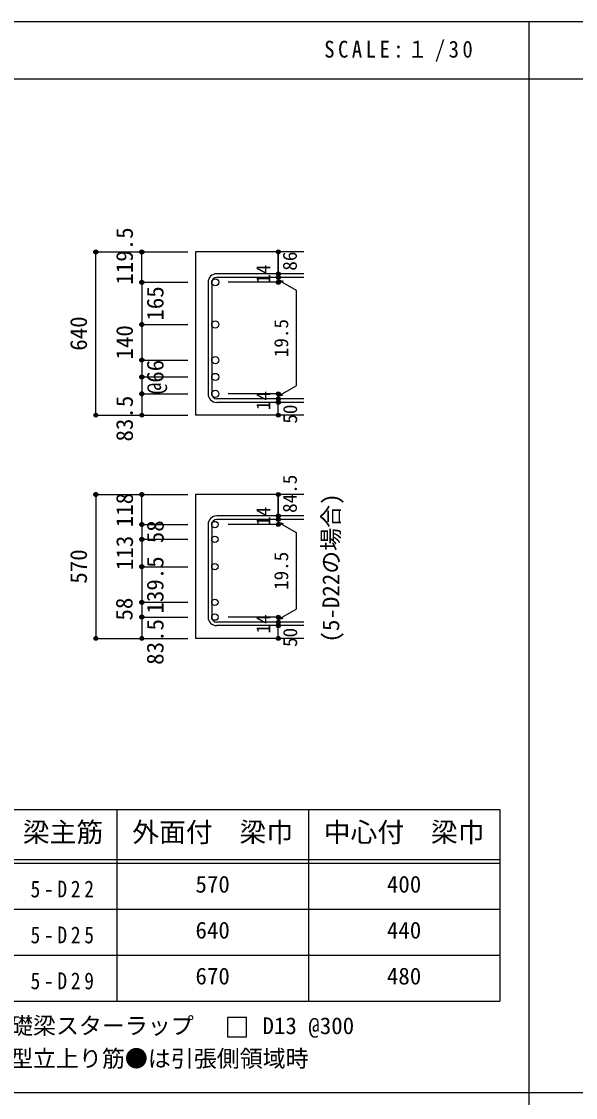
# Model space of a CAD drawing. Units: millimetres at full size, sheet at 1:30; some dimension numbers follow another scale. Extents: x -5973 to 5954, y -4195 to 4201.
# Drawn here: x -3112 to -942, y -15 to 4201 of the extents above; entities that cross this region are included whole.
import ezdxf
from ezdxf.enums import TextEntityAlignment as Align

# ---------------------------------------------------------------- set-up
doc = ezdxf.new("R2010")
doc.units = ezdxf.units.MM
doc.header["$LTSCALE"] = 30
doc.header["$PDMODE"] = 32
doc.header["$PDSIZE"] = 15
for name, color, linetype in [('0-1_躯体線', 2, 'Continuous'), ('0-5_基礎梁筋', 7, 'Continuous'), ('0-6_スタラップ筋', 7, 'Continuous'), ('0-7_文字', 4, 'Continuous'), ('0-D_寸法', 4, 'Continuous'), ('6-7_文字', 7, 'Continuous'), ('6-E_枠', 7, 'Continuous'), ('F-0_枠', 6, 'Continuous')]:
    doc.layers.add(name, color=color, linetype=linetype)
doc.styles.add('ＭＳ ゴシック', font='')
doc.styles.get('ＭＳ ゴシック').set_extended_font_data('MS Gothic')

msp = doc.modelspace()

# ---------------------------------------------------------------- linework, layer by layer
at = {"layer": '0-1_躯体線'}
for p, q in [((-2005.8, 3298.3), (-2430.8, 3298.3)), ((-2430.8, 3298.3), (-2430.8, 2658.8)), ((-2005.8, 2658.8), (-2430.8, 2658.8)), ((-2005.8, 2347.71), (-2430.8, 2347.71)), ((-2430.8, 2347.71), (-2430.8, 1783.71)), ((-2005.8, 1783.71), (-2430.8, 1783.71))]:
    msp.add_line(p, q, dxfattribs=at)
at = {"layer": '0-5_基礎梁筋', "color": 3}
for centre, radius in [((-2352.8, 3179.1), 14), ((-2352.8, 3013.8), 14), ((-2352.8, 2874.3), 14), ((-2352.8, 2808.3), 14), ((-2352.8, 2742.3), 14), ((-2354.3, 2230.02), 12.5), ((-2354.3, 2172.02), 12.5), ((-2354.3, 2064.71), 12.5), ((-2354.3, 1925.21), 12.5), ((-2354.3, 1867.21), 12.5)]:
    msp.add_circle(centre, radius, dxfattribs=at)
at = {"layer": '0-5_基礎梁筋'}
for p in [(-2820.8, 3298.3), (-2820.8, 2658.8), (-2820.8, 2347.71), (-2820.8, 1783.71)]:
    msp.add_point(p, dxfattribs=at)
at = {"layer": '0-6_スタラップ筋'}
for p, q in [((-2005.8, 3212.6), (-2347.3, 3212.6)), ((-2380.8, 3179.1), (-2380.8, 2742.3)), ((-2366.8, 3179.1), (-2366.8, 2742.3)), ((-2005.8, 3198.6), (-2347.3, 3198.6)), ((-2005.8, 2722.8), (-2347.3, 2722.8)), ((-2005.8, 2708.8), (-2347.3, 2708.8)), ((-2005.8, 2263.52), (-2347.3, 2263.52)), ((-2005.8, 2249.52), (-2347.3, 2249.52)), ((-2380.8, 2230.02), (-2380.8, 1867.21)), ((-2366.8, 2230.02), (-2366.8, 1867.21)), ((-2005.8, 1847.71), (-2347.3, 1847.71)), ((-2005.8, 1833.71), (-2347.3, 1833.71))]:
    msp.add_line(p, q, dxfattribs=at)
for centre, radius, start, end in [((-2347.3, 3179.1), 33.5, 90, 180), ((-2347.3, 3179.1), 19.5, 90, 180), ((-2347.3, 2742.3), 33.5, 180, 270), ((-2347.3, 2742.3), 19.5, 180, 270), ((-2347.3, 2230.02), 33.5, 90, 180), ((-2347.3, 2230.02), 19.5, 90, 180), ((-2347.3, 1867.21), 33.5, 180, 270), ((-2347.3, 1867.21), 19.5, 180, 270)]:
    msp.add_arc(centre, radius, start, end, dxfattribs=at)
at = {"layer": '0-D_寸法'}
for p, q in [((-2820.8, 3298.3), (-2640.8, 3298.3)), ((-2820.8, 3298.3), (-2640.8, 3298.3)), ((-2820.8, 2658.8), (-2820.8, 3298.3)), ((-2640.8, 3179.1), (-2640.8, 3298.3)), ((-2640.8, 3298.3), (-2460.8, 3298.3)), ((-2640.8, 3298.3), (-2460.8, 3298.3)), ((-2105.8, 3198.6), (-2105.8, 3212.6)), ((-2640.8, 3179.1), (-2460.8, 3179.1)), ((-2105.8, 3179.1), (-2301.89, 3179.1)), ((-2105.8, 3198.6), (-2105.8, 3179.1)), ((-2105.8, 3188.85), (-2086.48, 3183.68)), ((-2105.8, 3188.85), (-2035.74, 3148.4)), ((-2035.74, 3148.4), (-2035.74, 2773)), ((-2640.8, 3013.8), (-2460.8, 3013.8)), ((-2640.8, 3013.8), (-2460.8, 3013.8)), ((-2640.8, 2874.3), (-2460.8, 2874.3)), ((-2640.8, 2874.3), (-2460.8, 2874.3)), ((-2640.8, 2808.3), (-2460.8, 2808.3)), ((-2640.8, 2742.3), (-2460.8, 2742.3)), ((-2105.8, 2742.3), (-2301.89, 2742.3)), ((-2105.8, 2732.55), (-2035.74, 2773)), ((-2105.8, 2722.8), (-2105.8, 2742.3)), ((-2105.8, 2732.55), (-2086.48, 2737.73)), ((-2105.8, 2708.8), (-2105.8, 2722.8)), ((-2105.8, 2658.8), (-2105.8, 2708.8)), ((-2820.8, 2658.8), (-2640.8, 2658.8)), ((-2640.8, 2658.8), (-2460.8, 2658.8)), ((-2820.8, 2347.71), (-2640.8, 2347.71)), ((-2820.8, 2347.71), (-2640.8, 2347.71)), ((-2820.8, 2347.71), (-2820.8, 1783.71)), ((-2640.8, 2347.71), (-2460.8, 2347.71)), ((-2640.8, 2347.71), (-2460.8, 2347.71)), ((-2640.8, 2230.02), (-2640.8, 2347.71)), ((-2105.8, 2249.52), (-2105.8, 2263.52)), ((-2105.8, 2249.52), (-2105.8, 2230.02)), ((-2105.8, 2239.77), (-2086.48, 2234.59)), ((-2105.8, 2239.77), (-2035.74, 2199.32)), ((-2640.8, 2230.02), (-2460.8, 2230.02)), ((-2640.8, 2230.02), (-2640.8, 2063.21)), ((-2105.8, 2230.02), (-2301.89, 2230.02)), ((-2035.74, 2199.32), (-2035.74, 1897.91)), ((-2640.8, 2172.02), (-2460.8, 2172.02)), ((-2640.8, 2064.71), (-2460.8, 2064.71)), ((-2640.8, 2064.71), (-2460.8, 2064.71)), ((-2640.8, 1925.21), (-2460.8, 1925.21)), ((-2105.8, 1857.46), (-2035.74, 1897.91)), ((-2640.8, 1867.21), (-2460.8, 1867.21)), ((-2105.8, 1867.21), (-2301.89, 1867.21)), ((-2105.8, 1847.71), (-2105.8, 1867.21)), ((-2105.8, 1857.46), (-2086.48, 1862.64)), ((-2105.8, 1833.71), (-2105.8, 1847.71)), ((-2105.8, 1783.71), (-2105.8, 1833.71)), ((-2820.8, 1783.71), (-2640.8, 1783.71)), ((-2640.8, 1783.71), (-2460.8, 1783.71))]:
    msp.add_line(p, q, dxfattribs=at)
for points in [[(-2105.8, 3298.3), (-2105.8, 3212.6), (-2105.8, 3298.3)], [(-2640.8, 3179.1), (-2640.8, 3013.8), (-2640.8, 2874.3)], [(-2640.8, 2874.3), (-2640.8, 2742.3), (-2640.8, 2658.8)], [(-2105.8, 2347.71), (-2105.8, 2263.52), (-2105.8, 2347.71)], [(-2640.8, 2063.21), (-2640.8, 1933.21), (-2640.8, 1867.21), (-2640.8, 1783.71)]]:
    msp.add_lwpolyline(points, dxfattribs=at)
for centre, radius in [((-2820.8, 3298.3), 8), ((-2820.8, 3298.3), 7.2), ((-2820.8, 3298.3), 6.4), ((-2820.8, 3298.3), 5.6), ((-2820.8, 3298.3), 4.8), ((-2820.8, 3298.3), 4), ((-2820.8, 3298.3), 3.2), ((-2820.8, 3298.3), 2.4), ((-2820.8, 3298.3), 1.6), ((-2820.8, 3298.3), 0.8), ((-2640.8, 3298.3), 8), ((-2640.8, 3298.3), 7.2), ((-2640.8, 3298.3), 6.4), ((-2640.8, 3298.3), 5.6), ((-2640.8, 3298.3), 4.8), ((-2640.8, 3298.3), 4), ((-2640.8, 3298.3), 3.2), ((-2640.8, 3298.3), 2.4), ((-2640.8, 3298.3), 1.6), ((-2640.8, 3298.3), 0.8), ((-2105.8, 3298.3), 4), ((-2105.8, 3298.3), 3.6), ((-2105.8, 3298.3), 3.2), ((-2105.8, 3298.3), 2.8), ((-2105.8, 3298.3), 2.4), ((-2105.8, 3298.3), 2), ((-2105.8, 3298.3), 1.6), ((-2105.8, 3298.3), 1.2), ((-2105.8, 3298.3), 0.8), ((-2105.8, 3298.3), 0.4), ((-2105.8, 3212.6), 4), ((-2105.8, 3212.6), 3.6), ((-2105.8, 3212.6), 3.2), ((-2105.8, 3212.6), 2.8), ((-2105.8, 3212.6), 2.4), ((-2105.8, 3212.6), 2), ((-2105.8, 3212.6), 1.6), ((-2105.8, 3212.6), 1.2), ((-2105.8, 3212.6), 0.8), ((-2105.8, 3212.6), 0.4), ((-2640.8, 3179.1), 8), ((-2640.8, 3179.1), 7.2), ((-2640.8, 3179.1), 6.4), ((-2640.8, 3179.1), 5.6), ((-2640.8, 3179.1), 4.8), ((-2640.8, 3179.1), 4), ((-2640.8, 3179.1), 3.2), ((-2640.8, 3179.1), 2.4), ((-2640.8, 3179.1), 1.6), ((-2640.8, 3179.1), 0.8), ((-2105.8, 3198.6), 4), ((-2105.8, 3179.1), 4), ((-2105.8, 3198.6), 3.6), ((-2105.8, 3179.1), 3.6), ((-2105.8, 3198.6), 3.2), ((-2105.8, 3179.1), 3.2), ((-2105.8, 3198.6), 2.8), ((-2105.8, 3179.1), 2.8), ((-2105.8, 3198.6), 2.4), ((-2105.8, 3179.1), 2.4), ((-2105.8, 3198.6), 2), ((-2105.8, 3179.1), 2), ((-2105.8, 3198.6), 1.6), ((-2105.8, 3179.1), 1.6), ((-2105.8, 3198.6), 1.2), ((-2105.8, 3179.1), 1.2), ((-2105.8, 3198.6), 0.8), ((-2105.8, 3179.1), 0.8), ((-2105.8, 3198.6), 0.4), ((-2105.8, 3179.1), 0.4), ((-2640.8, 3013.8), 8), ((-2640.8, 3013.8), 7.2), ((-2640.8, 3013.8), 6.4), ((-2640.8, 3013.8), 5.6), ((-2640.8, 3013.8), 4.8), ((-2640.8, 3013.8), 4), ((-2640.8, 3013.8), 3.2), ((-2640.8, 3013.8), 2.4), ((-2640.8, 3013.8), 1.6), ((-2640.8, 3013.8), 0.8), ((-2640.8, 2874.3), 8), ((-2640.8, 2874.3), 7.2), ((-2640.8, 2874.3), 6.4), ((-2640.8, 2874.3), 5.6), ((-2640.8, 2874.3), 4.8), ((-2640.8, 2874.3), 4), ((-2640.8, 2874.3), 3.2), ((-2640.8, 2874.3), 2.4), ((-2640.8, 2874.3), 1.6), ((-2640.8, 2874.3), 0.8), ((-2640.8, 2808.3), 8), ((-2640.8, 2808.3), 7.2), ((-2640.8, 2808.3), 6.4), ((-2640.8, 2808.3), 5.6), ((-2640.8, 2808.3), 4.8), ((-2640.8, 2808.3), 4), ((-2640.8, 2808.3), 3.2), ((-2640.8, 2808.3), 2.4), ((-2640.8, 2808.3), 1.6), ((-2640.8, 2808.3), 0.8), ((-2640.8, 2742.3), 8), ((-2640.8, 2742.3), 7.2), ((-2640.8, 2742.3), 6.4), ((-2640.8, 2742.3), 5.6), ((-2640.8, 2742.3), 4.8), ((-2640.8, 2742.3), 4), ((-2640.8, 2742.3), 3.2), ((-2640.8, 2742.3), 2.4), ((-2640.8, 2742.3), 1.6), ((-2640.8, 2742.3), 0.8), ((-2105.8, 2742.3), 4), ((-2105.8, 2742.3), 3.6), ((-2105.8, 2742.3), 3.2), ((-2105.8, 2742.3), 2.8), ((-2105.8, 2742.3), 2.4), ((-2105.8, 2742.3), 2), ((-2105.8, 2742.3), 1.6), ((-2105.8, 2742.3), 1.2), ((-2105.8, 2742.3), 0.8), ((-2105.8, 2742.3), 0.4), ((-2105.8, 2722.8), 4), ((-2105.8, 2708.8), 4), ((-2105.8, 2722.8), 3.6), ((-2105.8, 2708.8), 3.6), ((-2105.8, 2722.8), 3.2), ((-2105.8, 2708.8), 3.2), ((-2105.8, 2722.8), 2.8), ((-2105.8, 2708.8), 2.8), ((-2105.8, 2722.8), 2.4), ((-2105.8, 2708.8), 2.4), ((-2105.8, 2722.8), 2), ((-2105.8, 2708.8), 2), ((-2105.8, 2722.8), 1.6), ((-2105.8, 2708.8), 1.6), ((-2105.8, 2722.8), 1.2), ((-2105.8, 2708.8), 1.2), ((-2105.8, 2722.8), 0.8), ((-2105.8, 2708.8), 0.8), ((-2105.8, 2722.8), 0.4), ((-2105.8, 2708.8), 0.4), ((-2820.8, 2658.8), 7.2), ((-2820.8, 2658.8), 6.4), ((-2820.8, 2658.8), 5.6), ((-2820.8, 2658.8), 4.8), ((-2820.8, 2658.8), 4), ((-2820.8, 2658.8), 3.2), ((-2820.8, 2658.8), 2.4), ((-2820.8, 2658.8), 1.6), ((-2820.8, 2658.8), 0.8), ((-2640.8, 2658.8), 7.2), ((-2640.8, 2658.8), 6.4), ((-2640.8, 2658.8), 5.6), ((-2640.8, 2658.8), 4.8), ((-2640.8, 2658.8), 4), ((-2640.8, 2658.8), 3.2), ((-2640.8, 2658.8), 2.4), ((-2640.8, 2658.8), 1.6), ((-2640.8, 2658.8), 0.8), ((-2105.8, 2658.8), 4), ((-2105.8, 2658.8), 3.6), ((-2105.8, 2658.8), 3.2), ((-2105.8, 2658.8), 2.8), ((-2105.8, 2658.8), 2.4), ((-2105.8, 2658.8), 2), ((-2105.8, 2658.8), 1.6), ((-2105.8, 2658.8), 1.2), ((-2105.8, 2658.8), 0.8), ((-2105.8, 2658.8), 0.4), ((-2820.8, 2347.71), 8), ((-2820.8, 2347.71), 7.2), ((-2820.8, 2347.71), 6.4), ((-2820.8, 2347.71), 5.6), ((-2820.8, 2347.71), 4.8), ((-2820.8, 2347.71), 4), ((-2820.8, 2347.71), 3.2), ((-2820.8, 2347.71), 2.4), ((-2820.8, 2347.71), 1.6), ((-2820.8, 2347.71), 0.8), ((-2640.8, 2347.71), 8), ((-2640.8, 2347.71), 7.2), ((-2640.8, 2347.71), 6.4), ((-2640.8, 2347.71), 5.6), ((-2640.8, 2347.71), 4.8), ((-2640.8, 2347.71), 4), ((-2640.8, 2347.71), 3.2), ((-2640.8, 2347.71), 2.4), ((-2640.8, 2347.71), 1.6), ((-2640.8, 2347.71), 0.8), ((-2105.8, 2347.71), 4), ((-2105.8, 2347.71), 3.6), ((-2105.8, 2347.71), 3.2), ((-2105.8, 2347.71), 2.8), ((-2105.8, 2347.71), 2.4), ((-2105.8, 2347.71), 2), ((-2105.8, 2347.71), 1.6), ((-2105.8, 2347.71), 1.2), ((-2105.8, 2347.71), 0.8), ((-2105.8, 2347.71), 0.4), ((-2640.8, 2230.02), 8), ((-2640.8, 2230.02), 7.2), ((-2640.8, 2230.02), 6.4), ((-2640.8, 2230.02), 5.6), ((-2640.8, 2230.02), 4.8), ((-2105.8, 2263.52), 4), ((-2105.8, 2249.52), 4), ((-2105.8, 2263.52), 3.6), ((-2105.8, 2249.52), 3.6), ((-2105.8, 2263.52), 3.2), ((-2105.8, 2249.52), 3.2), ((-2105.8, 2263.52), 2.8), ((-2105.8, 2249.52), 2.8), ((-2105.8, 2263.52), 2.4), ((-2105.8, 2249.52), 2.4), ((-2105.8, 2263.52), 2), ((-2105.8, 2249.52), 2), ((-2105.8, 2263.52), 1.6), ((-2105.8, 2249.52), 1.6), ((-2105.8, 2263.52), 1.2), ((-2105.8, 2249.52), 1.2), ((-2105.8, 2263.52), 0.8), ((-2105.8, 2249.52), 0.8), ((-2105.8, 2263.52), 0.4), ((-2105.8, 2249.52), 0.4), ((-2640.8, 2230.02), 4), ((-2640.8, 2230.02), 3.2), ((-2640.8, 2230.02), 2.4), ((-2640.8, 2230.02), 1.6), ((-2640.8, 2230.02), 0.8), ((-2105.8, 2230.02), 4), ((-2105.8, 2230.02), 3.6), ((-2105.8, 2230.02), 3.2), ((-2105.8, 2230.02), 2.8), ((-2105.8, 2230.02), 2.4), ((-2105.8, 2230.02), 2), ((-2105.8, 2230.02), 1.6), ((-2105.8, 2230.02), 1.2), ((-2105.8, 2230.02), 0.8), ((-2105.8, 2230.02), 0.4), ((-2640.8, 2172.02), 8), ((-2640.8, 2172.02), 7.2), ((-2640.8, 2172.02), 6.4), ((-2640.8, 2172.02), 5.6), ((-2640.8, 2172.02), 4.8), ((-2640.8, 2172.02), 4), ((-2640.8, 2172.02), 3.2), ((-2640.8, 2172.02), 2.4), ((-2640.8, 2172.02), 1.6), ((-2640.8, 2172.02), 0.8), ((-2640.8, 2064.71), 8), ((-2640.8, 2064.71), 7.2), ((-2640.8, 2064.71), 6.4), ((-2640.8, 2064.71), 5.6), ((-2640.8, 2064.71), 4.8), ((-2640.8, 2064.71), 4), ((-2640.8, 2064.71), 3.2), ((-2640.8, 2064.71), 2.4), ((-2640.8, 2064.71), 1.6), ((-2640.8, 2064.71), 0.8), ((-2640.8, 1925.21), 8), ((-2640.8, 1925.21), 7.2), ((-2640.8, 1925.21), 6.4), ((-2640.8, 1925.21), 5.6), ((-2640.8, 1925.21), 4.8), ((-2640.8, 1925.21), 4), ((-2640.8, 1925.21), 3.2), ((-2640.8, 1925.21), 2.4), ((-2640.8, 1925.21), 1.6), ((-2640.8, 1925.21), 0.8), ((-2640.8, 1867.21), 8), ((-2640.8, 1867.21), 7.2), ((-2640.8, 1867.21), 6.4), ((-2640.8, 1867.21), 5.6), ((-2640.8, 1867.21), 4.8), ((-2640.8, 1867.21), 4), ((-2640.8, 1867.21), 3.2), ((-2640.8, 1867.21), 2.4), ((-2640.8, 1867.21), 1.6), ((-2640.8, 1867.21), 0.8), ((-2105.8, 1867.21), 4), ((-2105.8, 1867.21), 3.6), ((-2105.8, 1867.21), 3.2), ((-2105.8, 1867.21), 2.8), ((-2105.8, 1867.21), 2.4), ((-2105.8, 1867.21), 2), ((-2105.8, 1867.21), 1.6), ((-2105.8, 1867.21), 1.2), ((-2105.8, 1867.21), 0.8), ((-2105.8, 1867.21), 0.4), ((-2105.8, 1847.71), 4), ((-2105.8, 1833.71), 4), ((-2105.8, 1847.71), 3.6), ((-2105.8, 1833.71), 3.6), ((-2105.8, 1847.71), 3.2), ((-2105.8, 1833.71), 3.2), ((-2105.8, 1847.71), 2.8), ((-2105.8, 1833.71), 2.8), ((-2105.8, 1847.71), 2.4), ((-2105.8, 1833.71), 2.4), ((-2105.8, 1847.71), 2), ((-2105.8, 1833.71), 2), ((-2105.8, 1847.71), 1.6), ((-2105.8, 1833.71), 1.6), ((-2105.8, 1847.71), 1.2), ((-2105.8, 1833.71), 1.2), ((-2105.8, 1847.71), 0.8), ((-2105.8, 1833.71), 0.8), ((-2105.8, 1847.71), 0.4), ((-2105.8, 1833.71), 0.4), ((-2820.8, 1783.71), 7.2), ((-2820.8, 1783.71), 6.4), ((-2820.8, 1783.71), 5.6), ((-2820.8, 1783.71), 4.8), ((-2820.8, 1783.71), 4), ((-2820.8, 1783.71), 3.2), ((-2820.8, 1783.71), 2.4), ((-2820.8, 1783.71), 1.6), ((-2820.8, 1783.71), 0.8), ((-2640.8, 1783.71), 7.2), ((-2640.8, 1783.71), 6.4), ((-2640.8, 1783.71), 5.6), ((-2640.8, 1783.71), 4.8), ((-2640.8, 1783.71), 4), ((-2640.8, 1783.71), 3.2), ((-2640.8, 1783.71), 2.4), ((-2640.8, 1783.71), 1.6), ((-2640.8, 1783.71), 0.8), ((-2105.8, 1783.71), 4), ((-2105.8, 1783.71), 3.6), ((-2105.8, 1783.71), 3.2), ((-2105.8, 1783.71), 2.8), ((-2105.8, 1783.71), 2.4), ((-2105.8, 1783.71), 2), ((-2105.8, 1783.71), 1.6), ((-2105.8, 1783.71), 1.2), ((-2105.8, 1783.71), 0.8), ((-2105.8, 1783.71), 0.4)]:
    msp.add_circle(centre, radius, dxfattribs=at)
at = {"layer": '0-D_寸法', "color": 7}
for p in [(-2820.8, 3298.3), (-2640.8, 3298.3), (-2105.8, 3298.3), (-2105.8, 3212.6), (-2105.8, 3198.6), (-2640.8, 3179.1), (-2640.8, 3179.1), (-2105.8, 3179.1), (-2640.8, 3013.8), (-2640.8, 3013.8), (-2640.8, 2874.3), (-2640.8, 2874.3), (-2640.8, 2808.3), (-2640.8, 2808.3), (-2640.8, 2808.3), (-2640.8, 2742.3), (-2640.8, 2742.3), (-2640.8, 2742.3), (-2105.8, 2742.3), (-2105.8, 2742.3), (-2105.8, 2722.8), (-2105.8, 2708.8), (-2820.8, 2658.8), (-2640.8, 2658.8), (-2105.8, 2658.8), (-2820.8, 2347.71), (-2640.8, 2347.71), (-2105.8, 2347.71), (-2640.8, 2230.02), (-2640.8, 2230.02), (-2105.8, 2263.52), (-2105.8, 2249.52), (-2105.8, 2230.02), (-2640.8, 2172.02), (-2640.8, 2172.02), (-2640.8, 2064.71), (-2640.8, 2064.71), (-2640.8, 1925.21), (-2640.8, 1925.21), (-2640.8, 1925.21), (-2640.8, 1867.21), (-2640.8, 1867.21), (-2640.8, 1867.21), (-2105.8, 1867.21), (-2105.8, 1867.21), (-2105.8, 1847.71), (-2105.8, 1833.71), (-2820.8, 1783.71), (-2640.8, 1783.71), (-2105.8, 1783.71)]:
    msp.add_point(p, dxfattribs=at)
at = {"layer": '6-7_文字'}
msp.add_lwpolyline([(-2305.23, 222.85), (-2230.23, 222.85), (-2230.23, 297.85), (-2305.23, 297.85)], close=True, dxfattribs=at)
at = {"layer": '6-E_枠', "color": 3}
for p, q in [((-3400.52, 1112.77), (-1238, 1112.77)), ((-1238, 1112.77), (-1238, 362.77)), ((-3400.52, 362.77), (-1238, 362.77))]:
    msp.add_line(p, q, dxfattribs=at)
at = {"layer": '6-E_枠'}
for p, q in [((-2738, 1112.77), (-2738, 362.77)), ((-1988, 1112.77), (-1988, 362.77)), ((-3400.52, 917.77), (-1238, 917.77)), ((-3400.52, 902.77), (-1238, 902.77)), ((-3400.52, 722.77), (-1238, 722.77)), ((-3400.52, 542.77), (-1238, 542.77))]:
    msp.add_line(p, q, dxfattribs=at)
at = {"layer": 'F-0_枠'}
msp.add_line((-5972.88, 4201.15), (5954.1, 4201.15), dxfattribs=at)
at = {"layer": 'F-0_枠', "color": 2}
for p, q in [((-1124.64, 4201.15), (-1124.64, -4195.24)), ((-5972.88, 3976.15), (3723.6, 3976.15)), ((3723.6, 2.95), (-5972.88, 2.95))]:
    msp.add_line(p, q, dxfattribs=at)

# ---------------------------------------------------------------- texts
at = {"layer": '0-7_文字', "color": 7, "style": 'ＭＳ ゴシック'}
msp.add_text('(5-D22の場合)', height=65.98, rotation=90, dxfattribs=at).set_placement((-1847.27, 1767.68), align=Align.BOTTOM_LEFT)
at = {"layer": '0-D_寸法', "style": 'ＭＳ ゴシック'}
for s, height, p in [('119.5', 65.98, (-2655.8, 3169.95)), ('86', 54.99, (-2016.9, 3224.71)), ('14', 54.99, (-2121.03, 3173.94)), ('165', 65.98, (-2535.8, 3028.95)), ('640', 65.98, (-2835.8, 2911.05)), ('140', 65.98, (-2655.8, 2876.55)), ('19.5', 54.99, (-2050.74, 2885.7)), ('@66', 65.98, (-2535.8, 2740.8)), ('14', 54.99, (-2121.06, 2678.12)), ('83.5', 65.98, (-2655.8, 2555.3)), ('50', 54.99, (-2015.8, 2625.3)), ('84.5', 54.99, (-2016.9, 2275.62)), ('118', 65.98, (-2655.8, 2219.37)), ('14', 54.99, (-2121.03, 2224.85)), ('58', 65.98, (-2535.23, 2156.74)), ('113', 65.98, (-2655.36, 2051.5)), ('570', 65.98, (-2835.8, 1998.21)), ('19.5', 54.99, (-2050.74, 1973.62)), ('139.5', 65.98, (-2535.8, 1880.96)), ('58', 65.98, (-2657.19, 1853.78)), ('14', 54.99, (-2121.06, 1803.04)), ('83.5', 65.98, (-2535.8, 1680.21)), ('50', 54.99, (-2015.8, 1750.21))]:
    msp.add_text(s, height=height, rotation=90, dxfattribs=at).set_placement(p, align=Align.BOTTOM_LEFT)
at = {"layer": '6-7_文字', "color": 2, "style": 'ＭＳ ゴシック'}
for s, p in [('梁主筋', (-3106.76, 962.77)), ('外面付\u3000梁巾', (-2678, 962.77)), ('中心付\u3000梁巾', (-1928, 962.77))]:
    msp.add_text(s, height=76.98, dxfattribs=at).set_placement(p, align=Align.BOTTOM_LEFT)
at = {"layer": '6-7_文字', "style": 'ＭＳ ゴシック'}
for s, p in [('570', (-2430.5, 767.77)), ('400', (-1680.5, 767.77)), ('640', (-2430.5, 587.77)), ('440', (-1680.5, 587.77)), ('670', (-2430.5, 407.77)), ('480', (-1680.5, 407.77)), ('※ 基礎梁スターラップ      D13 @300', (-3381.96, 213.19)), ('※ 柱型立上り筋●は引張側領域時', (-3381.96, 84.68))]:
    msp.add_text(s, height=65.98, dxfattribs=at).set_placement(p, align=Align.BOTTOM_LEFT)
at = {"layer": '6-7_文字', "color": 2, "insert": (-1925.98, 4043.65), "char_height": 65.98, "attachment_point": 7, "style": 'ＭＳ ゴシック'}
msp.add_mtext('\\T1.34;\\W0.9;SCALE:１/30', dxfattribs=at)
at = {"layer": '6-7_文字', "char_height": 65.98, "attachment_point": 7, "style": 'ＭＳ ゴシック'}
for s, insert in [('\\T1.38;\\W0.85;5-D22', (-3076.76, 767.77)), ('\\T1.38;\\W0.85;5-D25', (-3076.76, 587.77)), ('\\T1.38;\\W0.85;5-D29', (-3076.76, 407.77))]:
    msp.add_mtext(s, dxfattribs=dict(at, insert=insert))

doc.saveas('drawing.dxf')
